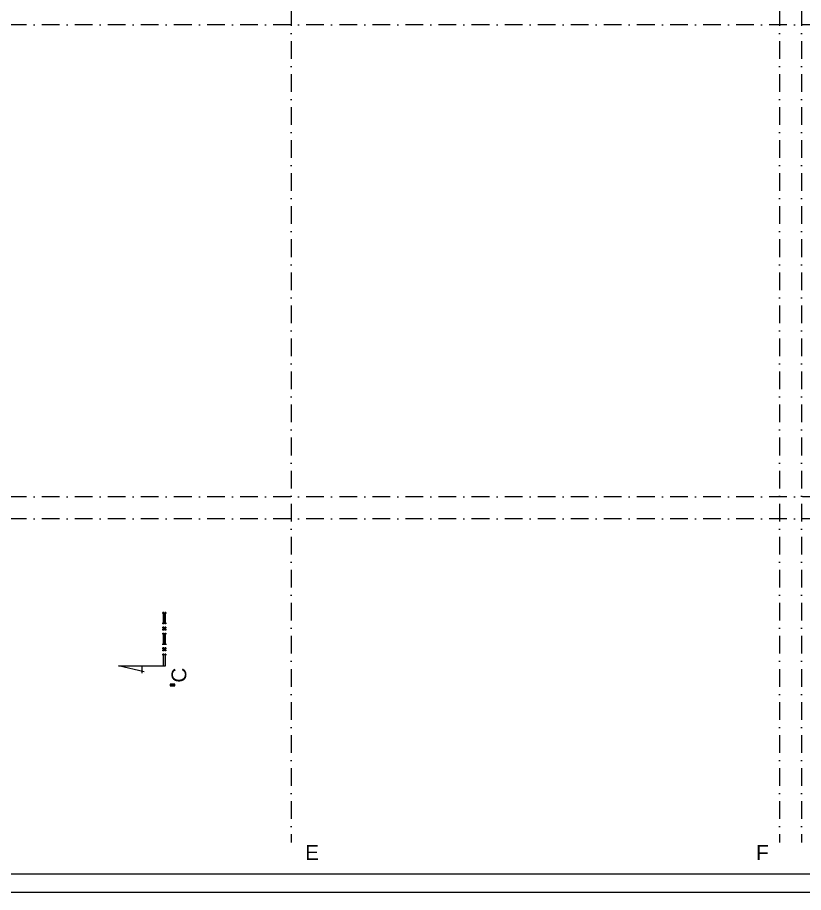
# Model space of a CAD drawing. Extents: x 4511820 to 5180432, y -1526536 to -944957.
# Drawn here: x 5112313 to 5122962, y -1230866 to -1219003 of the extents above; entities that cross this region are included whole.
import ezdxf

# ---------------------------------------------------------------- set-up
doc = ezdxf.new("R2010")
doc.units = 0
doc.header["$MEASUREMENT"] = 0
doc.linetypes.add('BODKOCIARKOVANA_3', pattern=[5.6, 3, -1.3, 0, -1.3])
doc.layers.add('osi', color=253, linetype='CONTINUOUS')
doc.layers.add('TENKÁ', color=7, linetype='CONTINUOUS')
doc.styles.add('styl1', font='arial.ttf')

msp = doc.modelspace()

# ---------------------------------------------------------------- hatches: boundary and pattern name
at = {"layer": 'TENKÁ'}
h = msp.add_hatch(color=256, dxfattribs=at)
h.dxf.hatch_style = 1
h.paths.add_polyline_path([(5114316.625, -1227215.93), (5114290.75, -1227215.93), (5114290.75, -1227074.805), (5114316.625, -1227074.805)])
h = msp.add_hatch(color=256, dxfattribs=at)
h.dxf.hatch_style = 1
h.paths.add_polyline_path([(5114316.625, -1227215.93), (5114290.75, -1227215.93), (5114290.75, -1227074.805), (5114316.625, -1227074.805)])
h = msp.add_hatch(color=256, dxfattribs=at)
h.dxf.hatch_style = 1
h.paths.add_polyline_path([(5114316.625, -1227301.055), (5114290.75, -1227301.055), (5114290.75, -1227270.805), (5114316.625, -1227270.805)])
h = msp.add_hatch(color=256, dxfattribs=at)
h.dxf.hatch_style = 1
h.paths.add_polyline_path([(5114316.625, -1227301.055), (5114290.75, -1227301.055), (5114290.75, -1227270.805), (5114316.625, -1227270.805)])
h = msp.add_hatch(color=256, dxfattribs=at)
h.dxf.hatch_style = 1
h.paths.add_polyline_path([(5114316.625, -1227355.93), (5114316.625, -1227497.055), (5114290.75, -1227497.055), (5114290.75, -1227355.93)])
h = msp.add_hatch(color=256, dxfattribs=at)
h.dxf.hatch_style = 1
h.paths.add_polyline_path([(5114316.625, -1227355.93), (5114316.625, -1227497.055), (5114290.75, -1227497.055), (5114290.75, -1227355.93)])
h = msp.add_hatch(color=256, dxfattribs=at)
h.dxf.hatch_style = 1
h.paths.add_polyline_path([(5114316.625, -1227582.18), (5114290.75, -1227582.18), (5114290.75, -1227551.93), (5114316.625, -1227551.93)])
h = msp.add_hatch(color=256, dxfattribs=at)
h.dxf.hatch_style = 1
h.paths.add_polyline_path([(5114316.625, -1227582.18), (5114290.75, -1227582.18), (5114290.75, -1227551.93), (5114316.625, -1227551.93)])
h = msp.add_hatch(color=256, dxfattribs=at)
h.dxf.hatch_style = 1
h.paths.add_polyline_path([(5114316.625, -1227637.055), (5114316.625, -1227790.68), (5114290.75, -1227790.68), (5114290.75, -1227637.055)])
h = msp.add_hatch(color=256, dxfattribs=at)
h.dxf.hatch_style = 1
h.paths.add_polyline_path([(5114316.625, -1227637.055), (5114316.625, -1227790.68), (5114290.75, -1227790.68), (5114290.75, -1227637.055)])
h = msp.add_hatch(color=256, dxfattribs=at)
h.dxf.hatch_style = 1
h.paths.add_polyline_path([(5114381.5, -1228063.616), (5114445.125, -1228063.616), (5114445.125, -1228039.991), (5114381.5, -1228039.991)])
h = msp.add_hatch(color=256, dxfattribs=at)
h.dxf.hatch_style = 1
h.paths.add_polyline_path([(5114381.5, -1228063.616), (5114445.125, -1228063.616), (5114445.125, -1228039.991), (5114381.5, -1228039.991)])

# ---------------------------------------------------------------- linework, layer by layer
at = {"layer": 'osi', "linetype": 'BODKOCIARKOVANA_3', "ltscale": 80}
for p, q in [((5116022.5, -1198261.132), (5116022.5, -1230189.035)), ((5122637.5, -1198261.132), (5122637.5, -1230189.035)), ((5122937.5, -1198261.132), (5122937.5, -1230189.035)), ((5157242.5, -1219104.226), (5093572.5, -1219104.226)), ((5157242.5, -1225499.226), (5093572.5, -1225499.226)), ((5157242.5, -1225799.226), (5093572.5, -1225799.226))]:
    msp.add_line(p, q, dxfattribs=at)
at = {"layer": 'TENKÁ'}
for p, q in [((5114274.5, -1227074.805), (5114331.5, -1227074.805)), ((5114274.5, -1227074.805), (5114331.5, -1227074.805)), ((5114290.75, -1227228.43), (5114290.75, -1227062.305)), ((5114290.75, -1227228.43), (5114290.75, -1227062.305)), ((5114316.625, -1227228.43), (5114316.625, -1227062.305)), ((5114316.625, -1227228.43), (5114316.625, -1227062.305)), ((5114274.5, -1227215.93), (5114331.5, -1227215.93)), ((5114274.5, -1227215.93), (5114331.5, -1227215.93)), ((5114274.5, -1227270.805), (5114331.5, -1227270.805)), ((5114274.5, -1227270.805), (5114331.5, -1227270.805)), ((5114274.5, -1227301.055), (5114331.5, -1227301.055)), ((5114274.5, -1227301.055), (5114331.5, -1227301.055)), ((5114290.75, -1227313.555), (5114290.75, -1227258.305)), ((5114290.75, -1227313.555), (5114290.75, -1227258.305)), ((5114316.625, -1227313.555), (5114316.625, -1227258.305)), ((5114316.625, -1227313.555), (5114316.625, -1227258.305)), ((5114274.5, -1227355.93), (5114331.5, -1227355.93)), ((5114274.5, -1227355.93), (5114331.5, -1227355.93)), ((5114290.75, -1227509.555), (5114290.75, -1227343.43)), ((5114290.75, -1227509.555), (5114290.75, -1227343.43)), ((5114316.625, -1227509.555), (5114316.625, -1227343.43)), ((5114316.625, -1227509.555), (5114316.625, -1227343.43)), ((5114274.5, -1227497.055), (5114331.5, -1227497.055)), ((5114274.5, -1227497.055), (5114331.5, -1227497.055)), ((5114290.75, -1227594.68), (5114290.75, -1227539.43)), ((5114290.75, -1227594.68), (5114290.75, -1227539.43)), ((5114316.625, -1227594.68), (5114316.625, -1227539.43)), ((5114316.625, -1227594.68), (5114316.625, -1227539.43)), ((5114274.5, -1227551.93), (5114331.5, -1227551.93)), ((5114274.5, -1227551.93), (5114331.5, -1227551.93)), ((5114274.5, -1227582.18), (5114331.5, -1227582.18)), ((5114274.5, -1227582.18), (5114331.5, -1227582.18)), ((5114274.5, -1227637.055), (5114331.5, -1227637.055)), ((5114274.5, -1227637.055), (5114331.5, -1227637.055)), ((5114290.75, -1227790.68), (5114290.75, -1227624.555)), ((5114290.75, -1227790.68), (5114290.75, -1227624.555)), ((5114316.625, -1227790.68), (5114316.625, -1227624.555)), ((5114316.625, -1227790.68), (5114316.625, -1227624.555)), ((5113681.625, -1227790.68), (5114316.625, -1227790.68)), ((5114030.25, -1227873.805), (5113681.625, -1227790.68)), ((5113681.625, -1227790.68), (5114316.625, -1227790.68)), ((5114030.25, -1227873.805), (5113681.625, -1227790.68)), ((5113999.125, -1227790.68), (5113999.125, -1227893.93)), ((5113999.125, -1227790.68), (5113999.125, -1227893.93))]:
    msp.add_line(p, q, dxfattribs=at)
at = {"layer": 'TENKÁ', "color": 7}
for p, q in [((5180182, -1230615.674), (5091391, -1230615.674)), ((5180432, -1230865.674), (5091141, -1230865.674))]:
    msp.add_line(p, q, dxfattribs=at)
at = {"layer": 'TENKÁ'}
msp.add_lwpolyline([(5114381.5, -1228039.991), (5114381.5, -1228063.616), (5114445.125, -1228063.616), (5114445.125, -1228039.991)], close=True, dxfattribs=at)
msp.add_lwpolyline([(5114381.5, -1228039.991), (5114381.5, -1228063.616), (5114445.125, -1228063.616), (5114445.125, -1228039.991)], close=True, dxfattribs=at)

# ---------------------------------------------------------------- texts
at = {"layer": 'TENKÁ', "ltscale": 0.25, "style": 'styl1'}
msp.add_text('C', height=200, rotation=90, dxfattribs=at).set_placement((5114599.942, -1228019.917))
msp.add_text('C', height=200, rotation=90, dxfattribs=at).set_placement((5114599.942, -1228019.917))
for s, p in [('E', (5116211.054, -1230423.535)), ('F', (5122320.054, -1230423.535))]:
    msp.add_text(s, height=200, dxfattribs=at).set_placement(p)

doc.saveas('drawing.dxf')
